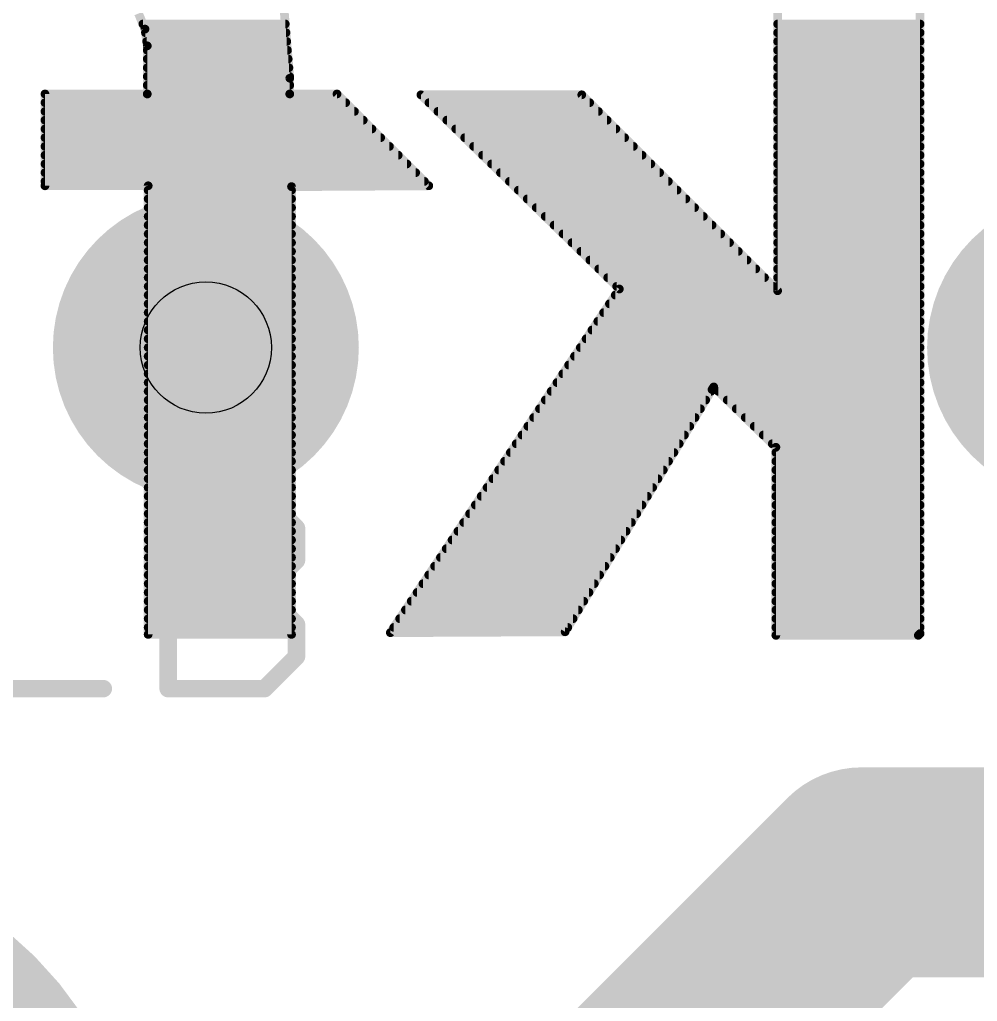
# Model space of a CAD drawing. Extents: x -25 to 82, y -12 to 21.
# Drawn here: x 27.399 to 30.182, y 8.261 to 11.112 of the extents above; entities that cross this region are included whole.
import ezdxf

# ---------------------------------------------------------------- set-up
doc = ezdxf.new("R2010")
doc.units = 0
for name, color, linetype in [('1', 12, 'CONTINUOUS'), ('16', 132, 'CONTINUOUS'), ('18', 110, 'CONTINUOUS'), ('22', 53, 'CONTINUOUS'), ('27', 253, 'CONTINUOUS'), ('44', 253, 'CONTINUOUS')]:
    doc.layers.add(name, color=color, linetype=linetype)

# ---------------------------------------------------------------- blocks, each defined once
blk = doc.blocks.new('ROUNDV')
at = {"const_width": 0.5}
blk.add_lwpolyline([(0, -0.25, 1), (0, 0.25, 1), (0, -0.25)], format="xyb", dxfattribs=at)

msp = doc.modelspace()

# ---------------------------------------------------------------- linework, layer by layer
at = {"layer": '1'}
for points, const_width in [([(28.575, 7.3431), (29.8679, 8.636)], 0.6096), ([(29.8679, 8.636), (35.306, 8.636)], 0.6096), ([(26.67, 7.366), (26.67, 7.62)], 2.1844), ([(26.67, 5.08), (26.67, 7.366)], 2.1844)]:
    msp.add_lwpolyline(points, dxfattribs=dict(at, const_width=const_width))
for points, const_width in [([(29.8679, 8.7884, 1), (29.8679, 8.4836)], 0.3048), ([(29.9757, 8.5282, 1), (29.7601, 8.7438)], 0.3048), ([(27.2161, 7.62, 1), (26.1239, 7.62)], 1.0922), ([(27.2161, 7.366, 1), (26.1239, 7.366)], 1.0922)]:
    msp.add_lwpolyline(points, format="xyb", dxfattribs=dict(at, const_width=const_width))
at = {"layer": '16', "const_width": 0.6096}
for points in [[(29.845, 8.636), (28.956, 7.747)], [(31.75, 8.636), (29.845, 8.636)]]:
    msp.add_lwpolyline(points, dxfattribs=at)
at = {"layer": '16', "const_width": 0.3048}
for points in [[(29.845, 8.7884, 1), (29.845, 8.4836)], [(29.9528, 8.5282, 1), (29.7372, 8.7438)]]:
    msp.add_lwpolyline(points, format="xyb", dxfattribs=at)
at = {"layer": '22', "const_width": 0.0254}
for points in [[(29.6012, 11.4986), (29.6012, 10.3251)], [(30.0152, 9.3294), (30.0152, 11.2624)], [(28.1838, 10.9423), (28.1661, 11.1557)], [(27.7444, 11.1303), (27.7632, 11.0849)], [(27.757, 11.0998), (28.1707, 11.0998)], [(27.7632, 11.0849), (27.7698, 11.0363)], [(29.6012, 11.0998), (30.0152, 11.0998)], [(27.7646, 11.0744), (28.1728, 11.0744)], [(29.6012, 11.0744), (30.0152, 11.0744)], [(27.7681, 11.049), (28.175, 11.049)], [(27.7698, 11.0363), (27.7698, 10.8966)], [(27.7698, 11.0236), (28.1771, 11.0236)], [(29.6012, 11.049), (30.0152, 11.049)], [(29.6012, 11.0236), (30.0152, 11.0236)], [(27.7698, 10.9982), (28.1792, 10.9982)], [(29.6012, 10.9982), (30.0152, 10.9982)], [(27.7698, 10.9728), (28.1813, 10.9728)], [(29.6012, 10.9728), (30.0152, 10.9728)], [(27.7698, 10.9474), (28.1834, 10.9474)], [(28.1838, 10.8966), (28.1838, 10.9423)], [(29.6012, 10.9474), (30.0152, 10.9474)], [(27.7698, 10.922), (28.1838, 10.922)], [(29.6012, 10.922), (30.0152, 10.922)], [(27.7698, 10.8966), (27.4726, 10.8966)], [(27.4726, 10.8966), (27.4726, 10.6299)], [(27.7698, 10.8966), (28.1838, 10.8966)], [(28.321, 10.8966), (28.1838, 10.8966)], [(28.5877, 10.6299), (28.321, 10.8966)], [(29.0322, 10.8941), (28.5648, 10.8941)], [(28.5648, 10.8941), (29.1414, 10.3302)], [(29.6012, 10.3251), (29.0322, 10.8941)], [(29.6012, 10.8966), (30.0152, 10.8966)], [(27.4726, 10.8712), (28.3464, 10.8712)], [(28.5882, 10.8712), (29.0551, 10.8712)], [(29.6012, 10.8712), (30.0152, 10.8712)], [(27.4726, 10.8458), (28.3718, 10.8458)], [(28.6142, 10.8458), (29.0805, 10.8458)], [(29.6012, 10.8458), (30.0152, 10.8458)], [(27.4726, 10.8204), (28.3972, 10.8204)], [(27.4726, 10.795), (28.4226, 10.795)], [(28.6402, 10.8204), (29.1059, 10.8204)], [(28.6661, 10.795), (29.1313, 10.795)], [(29.6012, 10.8204), (30.0152, 10.8204)], [(29.6012, 10.795), (30.0152, 10.795)], [(27.4726, 10.7696), (28.448, 10.7696)], [(28.6921, 10.7696), (29.1567, 10.7696)], [(29.6012, 10.7696), (30.0152, 10.7696)], [(27.4726, 10.7442), (28.4734, 10.7442)], [(28.7181, 10.7442), (29.1821, 10.7442)], [(29.6012, 10.7442), (30.0152, 10.7442)], [(27.4726, 10.7188), (28.4988, 10.7188)], [(28.744, 10.7188), (29.2075, 10.7188)], [(29.6012, 10.7188), (30.0152, 10.7188)], [(27.4726, 10.6934), (28.5242, 10.6934)], [(28.77, 10.6934), (29.2329, 10.6934)], [(29.6012, 10.6934), (30.0152, 10.6934)], [(27.4726, 10.668), (28.5496, 10.668)], [(28.796, 10.668), (29.2583, 10.668)], [(29.6012, 10.668), (30.0152, 10.668)], [(27.4726, 10.6426), (28.575, 10.6426)], [(27.4726, 10.6299), (27.7724, 10.6299)], [(27.7724, 10.6299), (27.7724, 9.3269)], [(28.1889, 10.6274), (28.5877, 10.6299)], [(28.1889, 9.3269), (28.1889, 10.6274)], [(28.822, 10.6426), (29.2837, 10.6426)], [(29.6012, 10.6426), (30.0152, 10.6426)], [(27.7724, 10.6172), (28.1889, 10.6172)], [(28.8479, 10.6172), (29.3091, 10.6172)], [(29.6012, 10.6172), (30.0152, 10.6172)], [(27.7724, 10.5918), (28.1889, 10.5918)], [(27.7724, 10.5664), (28.1889, 10.5664)], [(28.8739, 10.5918), (29.3345, 10.5918)], [(28.8999, 10.5664), (29.3599, 10.5664)], [(29.6012, 10.5918), (30.0152, 10.5918)], [(29.6012, 10.5664), (30.0152, 10.5664)], [(27.7724, 10.541), (28.1889, 10.541)], [(28.9259, 10.541), (29.3853, 10.541)], [(29.6012, 10.541), (30.0152, 10.541)], [(27.7724, 10.5156), (28.1889, 10.5156)], [(28.9518, 10.5156), (29.4107, 10.5156)], [(29.6012, 10.5156), (30.0152, 10.5156)], [(27.7724, 10.4902), (28.1889, 10.4902)], [(28.9778, 10.4902), (29.4361, 10.4902)], [(29.6012, 10.4902), (30.0152, 10.4902)], [(27.7724, 10.4648), (28.1889, 10.4648)], [(29.0038, 10.4648), (29.4615, 10.4648)], [(29.6012, 10.4648), (30.0152, 10.4648)], [(27.7724, 10.4394), (28.1889, 10.4394)], [(29.0297, 10.4394), (29.4869, 10.4394)], [(29.6012, 10.4394), (30.0152, 10.4394)], [(27.7724, 10.414), (28.1889, 10.414)], [(29.0557, 10.414), (29.5123, 10.414)], [(29.6012, 10.414), (30.0152, 10.414)], [(27.7724, 10.3886), (28.1889, 10.3886)], [(29.0817, 10.3886), (29.5377, 10.3886)], [(29.6012, 10.3886), (30.0152, 10.3886)], [(27.7724, 10.3632), (28.1889, 10.3632)], [(27.7724, 10.3378), (28.1889, 10.3378)], [(29.1077, 10.3632), (29.5631, 10.3632)], [(29.1336, 10.3378), (29.5885, 10.3378)], [(29.6012, 10.3632), (30.0152, 10.3632)], [(29.6012, 10.3378), (30.0152, 10.3378)], [(27.7724, 10.3124), (28.1889, 10.3124)], [(29.1414, 10.3302), (28.4759, 9.332)], [(29.1295, 10.3124), (30.0152, 10.3124)], [(27.7724, 10.287), (28.1889, 10.287)], [(29.1126, 10.287), (30.0152, 10.287)], [(27.7724, 10.2616), (28.1889, 10.2616)], [(29.0957, 10.2616), (30.0152, 10.2616)], [(27.7724, 10.2362), (28.1889, 10.2362)], [(29.0787, 10.2362), (30.0152, 10.2362)], [(27.7724, 10.2108), (28.1889, 10.2108)], [(29.0618, 10.2108), (30.0152, 10.2108)], [(27.7724, 10.1854), (28.1889, 10.1854)], [(29.0449, 10.1854), (30.0152, 10.1854)], [(27.7724, 10.16), (28.1889, 10.16)], [(29.0279, 10.16), (30.0152, 10.16)], [(27.7724, 10.1346), (28.1889, 10.1346)], [(29.011, 10.1346), (30.0152, 10.1346)], [(27.7724, 10.1092), (28.1889, 10.1092)], [(27.7724, 10.0838), (28.1889, 10.0838)], [(28.9771, 10.0838), (30.0152, 10.0838)], [(28.9941, 10.1092), (30.0152, 10.1092)], [(27.7724, 10.0584), (28.1889, 10.0584)], [(28.9602, 10.0584), (30.0152, 10.0584)], [(27.7724, 10.033), (28.1889, 10.033)], [(28.9433, 10.033), (29.4076, 10.033)], [(28.9839, 9.3345), (29.4107, 10.0381)], [(29.4107, 10.0381), (29.4157, 10.0457)], [(29.4157, 10.0457), (29.5961, 9.8704)], [(29.4288, 10.033), (30.0152, 10.033)], [(27.7724, 10.0076), (28.1889, 10.0076)], [(28.9263, 10.0076), (29.3922, 10.0076)], [(29.4549, 10.0076), (30.0152, 10.0076)], [(27.7724, 9.9822), (28.1889, 9.9822)], [(28.9094, 9.9822), (29.3768, 9.9822)], [(29.481, 9.9822), (30.0152, 9.9822)], [(27.7724, 9.9568), (28.1889, 9.9568)], [(28.8925, 9.9568), (29.3614, 9.9568)], [(29.5072, 9.9568), (30.0152, 9.9568)], [(27.7724, 9.9314), (28.1889, 9.9314)], [(28.8755, 9.9314), (29.346, 9.9314)], [(29.5333, 9.9314), (30.0152, 9.9314)], [(27.7724, 9.906), (28.1889, 9.906)], [(28.8586, 9.906), (29.3306, 9.906)], [(29.5595, 9.906), (30.0152, 9.906)], [(27.7724, 9.8806), (28.1889, 9.8806)], [(27.7724, 9.8552), (28.1889, 9.8552)], [(28.8247, 9.8552), (29.2998, 9.8552)], [(28.8417, 9.8806), (29.3152, 9.8806)], [(29.5856, 9.8806), (30.0152, 9.8806)], [(29.5961, 9.8704), (29.5961, 9.3243)], [(29.5961, 9.8552), (30.0152, 9.8552)], [(27.7724, 9.8298), (28.1889, 9.8298)], [(28.8078, 9.8298), (29.2843, 9.8298)], [(29.5961, 9.8298), (30.0152, 9.8298)], [(27.7724, 9.8044), (28.1889, 9.8044)], [(28.7909, 9.8044), (29.2689, 9.8044)], [(29.5961, 9.8044), (30.0152, 9.8044)], [(27.7724, 9.779), (28.1889, 9.779)], [(28.7739, 9.779), (29.2535, 9.779)], [(29.5961, 9.779), (30.0152, 9.779)], [(27.7724, 9.7536), (28.1889, 9.7536)], [(28.757, 9.7536), (29.2381, 9.7536)], [(29.5961, 9.7536), (30.0152, 9.7536)], [(27.7724, 9.7282), (28.1889, 9.7282)], [(28.74, 9.7282), (29.2227, 9.7282)], [(29.5961, 9.7282), (30.0152, 9.7282)], [(27.7724, 9.7028), (28.1889, 9.7028)], [(28.7231, 9.7028), (29.2073, 9.7028)], [(29.5961, 9.7028), (30.0152, 9.7028)], [(27.7724, 9.6774), (28.1889, 9.6774)], [(28.7062, 9.6774), (29.1919, 9.6774)], [(29.5961, 9.6774), (30.0152, 9.6774)], [(27.7724, 9.652), (28.1889, 9.652)], [(27.7724, 9.6266), (28.1889, 9.6266)], [(28.6723, 9.6266), (29.1611, 9.6266)], [(28.6892, 9.652), (29.1765, 9.652)], [(29.5961, 9.652), (30.0152, 9.652)], [(29.5961, 9.6266), (30.0152, 9.6266)], [(27.7724, 9.6012), (28.1889, 9.6012)], [(28.6554, 9.6012), (29.1457, 9.6012)], [(29.5961, 9.6012), (30.0152, 9.6012)], [(27.7724, 9.5758), (28.1889, 9.5758)], [(28.6384, 9.5758), (29.1303, 9.5758)], [(29.5961, 9.5758), (30.0152, 9.5758)], [(27.7724, 9.5504), (28.1889, 9.5504)], [(28.6215, 9.5504), (29.1149, 9.5504)], [(29.5961, 9.5504), (30.0152, 9.5504)], [(27.7724, 9.525), (28.1889, 9.525)], [(28.6046, 9.525), (29.0995, 9.525)], [(29.5961, 9.525), (30.0152, 9.525)], [(27.7724, 9.4996), (28.1889, 9.4996)], [(28.5876, 9.4996), (29.084, 9.4996)], [(29.5961, 9.4996), (30.0152, 9.4996)], [(27.7724, 9.4742), (28.1889, 9.4742)], [(28.5707, 9.4742), (29.0686, 9.4742)], [(29.5961, 9.4742), (30.0152, 9.4742)], [(27.7724, 9.4488), (28.1889, 9.4488)], [(28.5538, 9.4488), (29.0532, 9.4488)], [(29.5961, 9.4488), (30.0152, 9.4488)], [(27.7724, 9.4234), (28.1889, 9.4234)], [(27.7724, 9.398), (28.1889, 9.398)], [(28.5199, 9.398), (29.0224, 9.398)], [(28.5368, 9.4234), (29.0378, 9.4234)], [(29.5961, 9.4234), (30.0152, 9.4234)], [(29.5961, 9.398), (30.0152, 9.398)], [(27.7724, 9.3726), (28.1889, 9.3726)], [(28.503, 9.3726), (29.007, 9.3726)], [(29.5961, 9.3726), (30.0152, 9.3726)], [(27.7724, 9.3472), (28.1889, 9.3472)], [(28.486, 9.3472), (28.9916, 9.3472)], [(29.5961, 9.3472), (30.0152, 9.3472)], [(27.7724, 9.3269), (28.1889, 9.3269)], [(28.4759, 9.332), (28.9839, 9.3345)], [(29.5961, 9.3243), (30.0101, 9.3243)], [(30.0101, 9.3243), (30.0152, 9.3294)]]:
    msp.add_lwpolyline(points, dxfattribs=at)
at = {"layer": '22', "const_width": 0.0127}
for points in [[(27.757, 11.1061, 1), (27.757, 11.0935)], [(27.7695, 11.0858, 1), (27.7569, 11.0841)], [(27.7573, 11.0825, 1), (27.769, 11.0874)], [(28.1707, 11.0935, 1), (28.1707, 11.1061)], [(29.6012, 11.1061, 1), (29.6012, 11.0935)], [(30.0152, 11.0935, 1), (30.0152, 11.1061)], [(27.7646, 11.0808, 1), (27.7646, 11.0681)], [(28.1728, 11.0681, 1), (28.1728, 11.0808)], [(29.6012, 11.0808, 1), (29.6012, 11.0681)], [(30.0152, 11.0681, 1), (30.0152, 11.0808)], [(27.7681, 11.0554, 1), (27.7681, 11.0427)], [(27.7762, 11.0363, 1), (27.7634, 11.0363)], [(27.7635, 11.0354, 1), (27.7761, 11.0372)], [(27.7698, 11.0299, 1), (27.7698, 11.0173)], [(28.175, 11.0427, 1), (28.175, 11.0554)], [(28.1771, 11.0173, 1), (28.1771, 11.0299)], [(29.6012, 11.0554, 1), (29.6012, 11.0427)], [(29.6012, 11.0299, 1), (29.6012, 11.0173)], [(30.0152, 11.0427, 1), (30.0152, 11.0554)], [(30.0152, 11.0173, 1), (30.0152, 11.0299)], [(27.7698, 11.0046, 1), (27.7698, 10.9919)], [(28.1792, 10.9919, 1), (28.1792, 11.0046)], [(29.6012, 11.0046, 1), (29.6012, 10.9919)], [(30.0152, 10.9919, 1), (30.0152, 11.0046)], [(27.7698, 10.9792, 1), (27.7698, 10.9665)], [(28.1813, 10.9665, 1), (28.1813, 10.9792)], [(29.6012, 10.9792, 1), (29.6012, 10.9665)], [(30.0152, 10.9665, 1), (30.0152, 10.9792)], [(27.7698, 10.9537, 1), (27.7698, 10.9411)], [(28.1902, 10.9423, 1), (28.1775, 10.9423)], [(28.1775, 10.9418, 1), (28.1901, 10.9428)], [(28.1834, 10.9411, 1), (28.1834, 10.9537)], [(29.6012, 10.9537, 1), (29.6012, 10.9411)], [(30.0152, 10.9411, 1), (30.0152, 10.9537)], [(27.7698, 10.9284, 1), (27.7698, 10.9157)], [(28.1838, 10.9157, 1), (28.1838, 10.9284)], [(29.6012, 10.9284, 1), (29.6012, 10.9157)], [(30.0152, 10.9157, 1), (30.0152, 10.9284)], [(27.479, 10.8966, 1), (27.4662, 10.8966)], [(27.4726, 10.903, 1), (27.4726, 10.8903)], [(27.7634, 10.8966, 1), (27.7762, 10.8966)], [(27.7698, 10.903, 1), (27.7698, 10.8903)], [(27.7698, 10.8903, 1), (27.7698, 10.903)], [(28.1838, 10.903, 1), (28.1838, 10.8903)], [(28.1775, 10.8966, 1), (28.1902, 10.8966)], [(28.1838, 10.8903, 1), (28.1838, 10.903)], [(28.3255, 10.9011, 1), (28.3165, 10.8921)], [(28.321, 10.8903, 1), (28.321, 10.903)], [(28.5648, 10.9004, 1), (28.5648, 10.8878)], [(28.5692, 10.8986, 1), (28.5604, 10.8896)], [(29.0367, 10.8986, 1), (29.0277, 10.8896)], [(29.0322, 10.8878, 1), (29.0322, 10.9004)], [(29.6012, 10.903, 1), (29.6012, 10.8903)], [(30.0152, 10.8903, 1), (30.0152, 10.903)], [(27.4726, 10.8775, 1), (27.4726, 10.8649)], [(28.3464, 10.8649, 1), (28.3464, 10.8775)], [(28.5882, 10.8775, 1), (28.5882, 10.8649)], [(29.0551, 10.8649, 1), (29.0551, 10.8775)], [(29.6012, 10.8775, 1), (29.6012, 10.8649)], [(30.0152, 10.8649, 1), (30.0152, 10.8775)], [(27.4726, 10.8521, 1), (27.4726, 10.8395)], [(28.3718, 10.8395, 1), (28.3718, 10.8521)], [(28.6142, 10.8521, 1), (28.6142, 10.8395)], [(29.0805, 10.8395, 1), (29.0805, 10.8521)], [(29.6012, 10.8521, 1), (29.6012, 10.8395)], [(30.0152, 10.8395, 1), (30.0152, 10.8521)], [(27.4726, 10.8268, 1), (27.4726, 10.8141)], [(27.4726, 10.8013, 1), (27.4726, 10.7887)], [(28.3972, 10.8141, 1), (28.3972, 10.8268)], [(28.4226, 10.7887, 1), (28.4226, 10.8013)], [(28.6402, 10.8268, 1), (28.6402, 10.8141)], [(28.6661, 10.8013, 1), (28.6661, 10.7887)], [(29.1059, 10.8141, 1), (29.1059, 10.8268)], [(29.1313, 10.7887, 1), (29.1313, 10.8013)], [(29.6012, 10.8268, 1), (29.6012, 10.8141)], [(29.6012, 10.8013, 1), (29.6012, 10.7887)], [(30.0152, 10.8141, 1), (30.0152, 10.8268)], [(30.0152, 10.7887, 1), (30.0152, 10.8013)], [(27.4726, 10.7759, 1), (27.4726, 10.7633)], [(28.448, 10.7633, 1), (28.448, 10.7759)], [(28.6921, 10.7759, 1), (28.6921, 10.7633)], [(29.1567, 10.7633, 1), (29.1567, 10.7759)], [(29.6012, 10.7759, 1), (29.6012, 10.7633)], [(30.0152, 10.7633, 1), (30.0152, 10.7759)], [(27.4726, 10.7506, 1), (27.4726, 10.7379)], [(28.4734, 10.7379, 1), (28.4734, 10.7506)], [(28.7181, 10.7506, 1), (28.7181, 10.7379)], [(29.1821, 10.7379, 1), (29.1821, 10.7506)], [(29.6012, 10.7506, 1), (29.6012, 10.7379)], [(30.0152, 10.7379, 1), (30.0152, 10.7506)], [(27.4726, 10.7251, 1), (27.4726, 10.7125)], [(28.4988, 10.7125, 1), (28.4988, 10.7251)], [(28.744, 10.7251, 1), (28.744, 10.7125)], [(29.2075, 10.7125, 1), (29.2075, 10.7251)], [(29.6012, 10.7251, 1), (29.6012, 10.7125)], [(30.0152, 10.7125, 1), (30.0152, 10.7251)], [(27.4726, 10.6997, 1), (27.4726, 10.6871)], [(28.5242, 10.6871, 1), (28.5242, 10.6997)], [(28.77, 10.6997, 1), (28.77, 10.6871)], [(29.2329, 10.6871, 1), (29.2329, 10.6997)], [(29.6012, 10.6997, 1), (29.6012, 10.6871)], [(30.0152, 10.6871, 1), (30.0152, 10.6997)], [(27.4726, 10.6744, 1), (27.4726, 10.6617)], [(28.5496, 10.6617, 1), (28.5496, 10.6744)], [(28.796, 10.6744, 1), (28.796, 10.6617)], [(29.2583, 10.6617, 1), (29.2583, 10.6744)], [(29.6012, 10.6744, 1), (29.6012, 10.6617)], [(30.0152, 10.6617, 1), (30.0152, 10.6744)], [(27.4662, 10.6299, 1), (27.479, 10.6299)], [(27.4726, 10.6489, 1), (27.4726, 10.6363)], [(27.4726, 10.6363, 1), (27.4726, 10.6236)], [(27.7788, 10.6299, 1), (27.766, 10.6299)], [(27.7724, 10.6236, 1), (27.7724, 10.6363)], [(28.1953, 10.6274, 1), (28.1825, 10.6274)], [(28.1889, 10.6337, 1), (28.1889, 10.6211)], [(28.575, 10.6363, 1), (28.575, 10.6489)], [(28.5832, 10.6254, 1), (28.5922, 10.6344)], [(28.5877, 10.6236, 1), (28.5877, 10.6362)], [(28.822, 10.6489, 1), (28.822, 10.6363)], [(29.2837, 10.6363, 1), (29.2837, 10.6489)], [(29.6012, 10.6489, 1), (29.6012, 10.6363)], [(30.0152, 10.6363, 1), (30.0152, 10.6489)], [(27.7724, 10.6235, 1), (27.7724, 10.6109)], [(28.1889, 10.6109, 1), (28.1889, 10.6235)], [(28.8479, 10.6235, 1), (28.8479, 10.6109)], [(29.3091, 10.6109, 1), (29.3091, 10.6235)], [(29.6012, 10.6235, 1), (29.6012, 10.6109)], [(30.0152, 10.6109, 1), (30.0152, 10.6235)], [(27.7724, 10.5982, 1), (27.7724, 10.5855)], [(27.7724, 10.5727, 1), (27.7724, 10.5601)], [(28.1889, 10.5855, 1), (28.1889, 10.5982)], [(28.1889, 10.5601, 1), (28.1889, 10.5727)], [(28.8739, 10.5982, 1), (28.8739, 10.5855)], [(28.8999, 10.5727, 1), (28.8999, 10.5601)], [(29.3345, 10.5855, 1), (29.3345, 10.5982)], [(29.3599, 10.5601, 1), (29.3599, 10.5727)], [(29.6012, 10.5982, 1), (29.6012, 10.5855)], [(29.6012, 10.5727, 1), (29.6012, 10.5601)], [(30.0152, 10.5855, 1), (30.0152, 10.5982)], [(30.0152, 10.5601, 1), (30.0152, 10.5727)], [(27.7724, 10.5473, 1), (27.7724, 10.5347)], [(28.1889, 10.5347, 1), (28.1889, 10.5473)], [(28.9259, 10.5473, 1), (28.9259, 10.5347)], [(29.3853, 10.5347, 1), (29.3853, 10.5473)], [(29.6012, 10.5473, 1), (29.6012, 10.5347)], [(30.0152, 10.5347, 1), (30.0152, 10.5473)], [(27.7724, 10.522, 1), (27.7724, 10.5093)], [(28.1889, 10.5093, 1), (28.1889, 10.522)], [(28.9518, 10.522, 1), (28.9518, 10.5093)], [(29.4107, 10.5093, 1), (29.4107, 10.522)], [(29.6012, 10.522, 1), (29.6012, 10.5093)], [(30.0152, 10.5093, 1), (30.0152, 10.522)], [(27.7724, 10.4965, 1), (27.7724, 10.4839)], [(28.1889, 10.4839, 1), (28.1889, 10.4965)], [(28.9778, 10.4965, 1), (28.9778, 10.4839)], [(29.4361, 10.4839, 1), (29.4361, 10.4965)], [(29.6012, 10.4965, 1), (29.6012, 10.4839)], [(30.0152, 10.4839, 1), (30.0152, 10.4965)], [(27.7724, 10.4711, 1), (27.7724, 10.4585)], [(28.1889, 10.4585, 1), (28.1889, 10.4711)], [(29.0038, 10.4711, 1), (29.0038, 10.4585)], [(29.4615, 10.4585, 1), (29.4615, 10.4711)], [(29.6012, 10.4711, 1), (29.6012, 10.4585)], [(30.0152, 10.4585, 1), (30.0152, 10.4711)], [(27.7724, 10.4458, 1), (27.7724, 10.4331)], [(28.1889, 10.4331, 1), (28.1889, 10.4458)], [(29.0297, 10.4458, 1), (29.0297, 10.4331)], [(29.4869, 10.4331, 1), (29.4869, 10.4458)], [(29.6012, 10.4458, 1), (29.6012, 10.4331)], [(30.0152, 10.4331, 1), (30.0152, 10.4458)], [(27.7724, 10.4203, 1), (27.7724, 10.4077)], [(28.1889, 10.4077, 1), (28.1889, 10.4203)], [(29.0557, 10.4203, 1), (29.0557, 10.4077)], [(29.5123, 10.4077, 1), (29.5123, 10.4203)], [(29.6012, 10.4203, 1), (29.6012, 10.4077)], [(30.0152, 10.4077, 1), (30.0152, 10.4203)], [(27.7724, 10.3949, 1), (27.7724, 10.3823)], [(28.1889, 10.3823, 1), (28.1889, 10.3949)], [(29.0817, 10.3949, 1), (29.0817, 10.3823)], [(29.5377, 10.3823, 1), (29.5377, 10.3949)], [(29.6012, 10.3949, 1), (29.6012, 10.3823)], [(30.0152, 10.3823, 1), (30.0152, 10.3949)], [(27.7724, 10.3696, 1), (27.7724, 10.3569)], [(27.7724, 10.3441, 1), (27.7724, 10.3315)], [(28.1889, 10.3569, 1), (28.1889, 10.3696)], [(28.1889, 10.3315, 1), (28.1889, 10.3441)], [(29.1077, 10.3696, 1), (29.1077, 10.3569)], [(29.1336, 10.3441, 1), (29.1336, 10.3315)], [(29.5631, 10.3569, 1), (29.5631, 10.3696)], [(29.5885, 10.3315, 1), (29.5885, 10.3441)], [(29.6012, 10.3696, 1), (29.6012, 10.3569)], [(29.6012, 10.3441, 1), (29.6012, 10.3315)], [(30.0152, 10.3569, 1), (30.0152, 10.3696)], [(30.0152, 10.3315, 1), (30.0152, 10.3441)], [(27.7724, 10.3187, 1), (27.7724, 10.3061)], [(28.1889, 10.3061, 1), (28.1889, 10.3187)], [(29.1295, 10.3187, 1), (29.1295, 10.3061)], [(29.1467, 10.3267, 1), (29.1361, 10.3337)], [(29.137, 10.3257, 1), (29.1458, 10.3347)], [(29.5949, 10.3251, 1), (29.6076, 10.3251)], [(29.5967, 10.3206, 1), (29.6057, 10.3296)], [(30.0152, 10.3061, 1), (30.0152, 10.3187)], [(27.7724, 10.2934, 1), (27.7724, 10.2807)], [(28.1889, 10.2807, 1), (28.1889, 10.2934)], [(29.1126, 10.2934, 1), (29.1126, 10.2807)], [(30.0152, 10.2807, 1), (30.0152, 10.2934)], [(27.7724, 10.2679, 1), (27.7724, 10.2553)], [(28.1889, 10.2553, 1), (28.1889, 10.2679)], [(29.0957, 10.2679, 1), (29.0957, 10.2553)], [(30.0152, 10.2553, 1), (30.0152, 10.2679)], [(27.7724, 10.2425, 1), (27.7724, 10.2299)], [(28.1889, 10.2299, 1), (28.1889, 10.2425)], [(29.0787, 10.2425, 1), (29.0787, 10.2299)], [(30.0152, 10.2299, 1), (30.0152, 10.2425)], [(27.7724, 10.2172, 1), (27.7724, 10.2045)], [(28.1889, 10.2045, 1), (28.1889, 10.2172)], [(29.0618, 10.2172, 1), (29.0618, 10.2045)], [(30.0152, 10.2045, 1), (30.0152, 10.2172)], [(27.7724, 10.1918, 1), (27.7724, 10.1791)], [(28.1889, 10.1791, 1), (28.1889, 10.1918)], [(29.0449, 10.1918, 1), (29.0449, 10.1791)], [(30.0152, 10.1791, 1), (30.0152, 10.1918)], [(27.7724, 10.1663, 1), (27.7724, 10.1537)], [(28.1889, 10.1537, 1), (28.1889, 10.1663)], [(29.0279, 10.1663, 1), (29.0279, 10.1537)], [(30.0152, 10.1537, 1), (30.0152, 10.1663)], [(27.7724, 10.141, 1), (27.7724, 10.1283)], [(28.1889, 10.1283, 1), (28.1889, 10.141)], [(29.011, 10.141, 1), (29.011, 10.1283)], [(30.0152, 10.1283, 1), (30.0152, 10.141)], [(27.7724, 10.1156, 1), (27.7724, 10.1029)], [(27.7724, 10.0901, 1), (27.7724, 10.0775)], [(28.1889, 10.1029, 1), (28.1889, 10.1156)], [(28.1889, 10.0775, 1), (28.1889, 10.0901)], [(28.9771, 10.0901, 1), (28.9771, 10.0775)], [(28.9941, 10.1156, 1), (28.9941, 10.1029)], [(30.0152, 10.1029, 1), (30.0152, 10.1156)], [(30.0152, 10.0775, 1), (30.0152, 10.0901)], [(27.7724, 10.0648, 1), (27.7724, 10.0521)], [(28.1889, 10.0521, 1), (28.1889, 10.0648)], [(28.9602, 10.0648, 1), (28.9602, 10.0521)], [(30.0152, 10.0521, 1), (30.0152, 10.0648)], [(27.7724, 10.0394, 1), (27.7724, 10.0267)], [(28.1889, 10.0267, 1), (28.1889, 10.0394)], [(28.9433, 10.0394, 1), (28.9433, 10.0267)], [(29.4054, 10.0416, 1), (29.416, 10.0346)], [(29.4161, 10.0348, 1), (29.4053, 10.0414)], [(29.4076, 10.0267, 1), (29.4076, 10.0394)], [(29.4201, 10.0503, 1), (29.4113, 10.0411)], [(29.421, 10.0422, 1), (29.4104, 10.0492)], [(29.4288, 10.0394, 1), (29.4288, 10.0267)], [(30.0152, 10.0267, 1), (30.0152, 10.0394)], [(27.7724, 10.0139, 1), (27.7724, 10.0013)], [(28.1889, 10.0013, 1), (28.1889, 10.0139)], [(28.9263, 10.0139, 1), (28.9263, 10.0013)], [(29.3922, 10.0013, 1), (29.3922, 10.0139)], [(29.4549, 10.0139, 1), (29.4549, 10.0013)], [(30.0152, 10.0013, 1), (30.0152, 10.0139)], [(27.7724, 9.9886, 1), (27.7724, 9.9759)], [(28.1889, 9.9759, 1), (28.1889, 9.9886)], [(28.9094, 9.9886, 1), (28.9094, 9.9759)], [(29.3768, 9.9759, 1), (29.3768, 9.9886)], [(29.481, 9.9886, 1), (29.481, 9.9759)], [(30.0152, 9.9759, 1), (30.0152, 9.9886)], [(27.7724, 9.9632, 1), (27.7724, 9.9505)], [(28.1889, 9.9505, 1), (28.1889, 9.9632)], [(28.8925, 9.9632, 1), (28.8925, 9.9505)], [(29.3614, 9.9505, 1), (29.3614, 9.9632)], [(29.5072, 9.9632, 1), (29.5072, 9.9505)], [(30.0152, 9.9505, 1), (30.0152, 9.9632)], [(27.7724, 9.9377, 1), (27.7724, 9.9251)], [(28.1889, 9.9251, 1), (28.1889, 9.9377)], [(28.8755, 9.9377, 1), (28.8755, 9.9251)], [(29.346, 9.9251, 1), (29.346, 9.9377)], [(29.5333, 9.9377, 1), (29.5333, 9.9251)], [(30.0152, 9.9251, 1), (30.0152, 9.9377)], [(27.7724, 9.9123, 1), (27.7724, 9.8997)], [(28.1889, 9.8997, 1), (28.1889, 9.9123)], [(28.8586, 9.9123, 1), (28.8586, 9.8997)], [(29.3306, 9.8997, 1), (29.3306, 9.9123)], [(29.5595, 9.9123, 1), (29.5595, 9.8997)], [(30.0152, 9.8997, 1), (30.0152, 9.9123)], [(27.7724, 9.887, 1), (27.7724, 9.8743)], [(27.7724, 9.8615, 1), (27.7724, 9.8489)], [(28.1889, 9.8743, 1), (28.1889, 9.887)], [(28.1889, 9.8489, 1), (28.1889, 9.8615)], [(28.8247, 9.8615, 1), (28.8247, 9.8489)], [(28.8417, 9.887, 1), (28.8417, 9.8743)], [(29.2998, 9.8489, 1), (29.2998, 9.8615)], [(29.3152, 9.8743, 1), (29.3152, 9.887)], [(29.5856, 9.887, 1), (29.5856, 9.8743)], [(29.6025, 9.8704, 1), (29.5897, 9.8704)], [(29.5961, 9.8615, 1), (29.5961, 9.8489)], [(29.5917, 9.8658, 1), (29.6005, 9.875)], [(30.0152, 9.8743, 1), (30.0152, 9.887)], [(30.0152, 9.8489, 1), (30.0152, 9.8615)], [(27.7724, 9.8361, 1), (27.7724, 9.8235)], [(28.1889, 9.8235, 1), (28.1889, 9.8361)], [(28.8078, 9.8361, 1), (28.8078, 9.8235)], [(29.2843, 9.8235, 1), (29.2843, 9.8361)], [(29.5961, 9.8361, 1), (29.5961, 9.8235)], [(30.0152, 9.8235, 1), (30.0152, 9.8361)], [(27.7724, 9.8108, 1), (27.7724, 9.7981)], [(28.1889, 9.7981, 1), (28.1889, 9.8108)], [(28.7909, 9.8108, 1), (28.7909, 9.7981)], [(29.2689, 9.7981, 1), (29.2689, 9.8108)], [(29.5961, 9.8108, 1), (29.5961, 9.7981)], [(30.0152, 9.7981, 1), (30.0152, 9.8108)], [(27.7724, 9.7853, 1), (27.7724, 9.7727)], [(28.1889, 9.7727, 1), (28.1889, 9.7853)], [(28.7739, 9.7853, 1), (28.7739, 9.7727)], [(29.2535, 9.7727, 1), (29.2535, 9.7853)], [(29.5961, 9.7853, 1), (29.5961, 9.7727)], [(30.0152, 9.7727, 1), (30.0152, 9.7853)], [(27.7724, 9.7599, 1), (27.7724, 9.7473)], [(28.1889, 9.7473, 1), (28.1889, 9.7599)], [(28.757, 9.7599, 1), (28.757, 9.7473)], [(29.2381, 9.7473, 1), (29.2381, 9.7599)], [(29.5961, 9.7599, 1), (29.5961, 9.7473)], [(30.0152, 9.7473, 1), (30.0152, 9.7599)], [(27.7724, 9.7346, 1), (27.7724, 9.7219)], [(28.1889, 9.7219, 1), (28.1889, 9.7346)], [(28.74, 9.7346, 1), (28.74, 9.7219)], [(29.2227, 9.7219, 1), (29.2227, 9.7346)], [(29.5961, 9.7346, 1), (29.5961, 9.7219)], [(30.0152, 9.7219, 1), (30.0152, 9.7346)], [(27.7724, 9.7091, 1), (27.7724, 9.6965)], [(28.1889, 9.6965, 1), (28.1889, 9.7091)], [(28.7231, 9.7091, 1), (28.7231, 9.6965)], [(29.2073, 9.6965, 1), (29.2073, 9.7091)], [(29.5961, 9.7091, 1), (29.5961, 9.6965)], [(30.0152, 9.6965, 1), (30.0152, 9.7091)], [(27.7724, 9.6837, 1), (27.7724, 9.6711)], [(28.1889, 9.6711, 1), (28.1889, 9.6837)], [(28.7062, 9.6837, 1), (28.7062, 9.6711)], [(29.1919, 9.6711, 1), (29.1919, 9.6837)], [(29.5961, 9.6837, 1), (29.5961, 9.6711)], [(30.0152, 9.6711, 1), (30.0152, 9.6837)], [(27.7724, 9.6584, 1), (27.7724, 9.6457)], [(27.7724, 9.6329, 1), (27.7724, 9.6203)], [(28.1889, 9.6457, 1), (28.1889, 9.6584)], [(28.1889, 9.6203, 1), (28.1889, 9.6329)], [(28.6723, 9.6329, 1), (28.6723, 9.6203)], [(28.6892, 9.6584, 1), (28.6892, 9.6457)], [(29.1611, 9.6203, 1), (29.1611, 9.6329)], [(29.1765, 9.6457, 1), (29.1765, 9.6584)], [(29.5961, 9.6584, 1), (29.5961, 9.6457)], [(29.5961, 9.6329, 1), (29.5961, 9.6203)], [(30.0152, 9.6457, 1), (30.0152, 9.6584)], [(30.0152, 9.6203, 1), (30.0152, 9.6329)], [(27.7724, 9.6075, 1), (27.7724, 9.5949)], [(28.1889, 9.5949, 1), (28.1889, 9.6075)], [(28.6554, 9.6075, 1), (28.6554, 9.5949)], [(29.1457, 9.5949, 1), (29.1457, 9.6075)], [(29.5961, 9.6075, 1), (29.5961, 9.5949)], [(30.0152, 9.5949, 1), (30.0152, 9.6075)], [(27.7724, 9.5822, 1), (27.7724, 9.5695)], [(28.1889, 9.5695, 1), (28.1889, 9.5822)], [(28.6384, 9.5822, 1), (28.6384, 9.5695)], [(29.1303, 9.5695, 1), (29.1303, 9.5822)], [(29.5961, 9.5822, 1), (29.5961, 9.5695)], [(30.0152, 9.5695, 1), (30.0152, 9.5822)], [(27.7724, 9.5567, 1), (27.7724, 9.5441)], [(28.1889, 9.5441, 1), (28.1889, 9.5567)], [(28.6215, 9.5567, 1), (28.6215, 9.5441)], [(29.1149, 9.5441, 1), (29.1149, 9.5567)], [(29.5961, 9.5567, 1), (29.5961, 9.5441)], [(30.0152, 9.5441, 1), (30.0152, 9.5567)], [(27.7724, 9.5313, 1), (27.7724, 9.5187)], [(28.1889, 9.5187, 1), (28.1889, 9.5313)], [(28.6046, 9.5313, 1), (28.6046, 9.5187)], [(29.0995, 9.5187, 1), (29.0995, 9.5313)], [(29.5961, 9.5313, 1), (29.5961, 9.5187)], [(30.0152, 9.5187, 1), (30.0152, 9.5313)], [(27.7724, 9.506, 1), (27.7724, 9.4933)], [(28.1889, 9.4933, 1), (28.1889, 9.506)], [(28.5876, 9.506, 1), (28.5876, 9.4933)], [(29.084, 9.4933, 1), (29.084, 9.506)], [(29.5961, 9.506, 1), (29.5961, 9.4933)], [(30.0152, 9.4933, 1), (30.0152, 9.506)], [(27.7724, 9.4805, 1), (27.7724, 9.4679)], [(28.1889, 9.4679, 1), (28.1889, 9.4805)], [(28.5707, 9.4805, 1), (28.5707, 9.4679)], [(29.0686, 9.4679, 1), (29.0686, 9.4805)], [(29.5961, 9.4805, 1), (29.5961, 9.4679)], [(30.0152, 9.4679, 1), (30.0152, 9.4805)], [(27.7724, 9.4551, 1), (27.7724, 9.4425)], [(28.1889, 9.4425, 1), (28.1889, 9.4551)], [(28.5538, 9.4551, 1), (28.5538, 9.4425)], [(29.0532, 9.4425, 1), (29.0532, 9.4551)], [(29.5961, 9.4551, 1), (29.5961, 9.4425)], [(30.0152, 9.4425, 1), (30.0152, 9.4551)], [(27.7724, 9.4298, 1), (27.7724, 9.4171)], [(27.7724, 9.4043, 1), (27.7724, 9.3917)], [(28.1889, 9.4171, 1), (28.1889, 9.4298)], [(28.1889, 9.3917, 1), (28.1889, 9.4043)], [(28.5199, 9.4043, 1), (28.5199, 9.3917)], [(28.5368, 9.4298, 1), (28.5368, 9.4171)], [(29.0224, 9.3917, 1), (29.0224, 9.4043)], [(29.0378, 9.4171, 1), (29.0378, 9.4298)], [(29.5961, 9.4298, 1), (29.5961, 9.4171)], [(29.5961, 9.4043, 1), (29.5961, 9.3917)], [(30.0152, 9.4171, 1), (30.0152, 9.4298)], [(30.0152, 9.3917, 1), (30.0152, 9.4043)], [(27.7724, 9.3789, 1), (27.7724, 9.3663)], [(28.1889, 9.3663, 1), (28.1889, 9.3789)], [(28.503, 9.3789, 1), (28.503, 9.3663)], [(29.007, 9.3663, 1), (29.007, 9.3789)], [(29.5961, 9.3789, 1), (29.5961, 9.3663)], [(30.0152, 9.3663, 1), (30.0152, 9.3789)], [(27.7724, 9.3536, 1), (27.7724, 9.3409)], [(28.1889, 9.3409, 1), (28.1889, 9.3536)], [(28.486, 9.3536, 1), (28.486, 9.3409)], [(28.9916, 9.3409, 1), (28.9916, 9.3536)], [(29.5961, 9.3536, 1), (29.5961, 9.3409)], [(30.0152, 9.3409, 1), (30.0152, 9.3536)], [(27.766, 9.3269, 1), (27.7788, 9.3269)], [(27.7724, 9.3332, 1), (27.7724, 9.3206)], [(28.1825, 9.3269, 1), (28.1953, 9.3269)], [(28.1889, 9.3206, 1), (28.1889, 9.3332)], [(28.4759, 9.3383, 1), (28.4759, 9.3257)], [(28.4706, 9.3355, 1), (28.4812, 9.3285)], [(28.9785, 9.3378, 1), (28.9893, 9.3312)], [(28.9839, 9.3282, 1), (28.9839, 9.3408)], [(29.5897, 9.3243, 1), (29.6025, 9.3243)], [(29.5961, 9.3307, 1), (29.5961, 9.318)], [(30.0056, 9.3288, 1), (30.0146, 9.3198)], [(30.0088, 9.3294, 1), (30.0216, 9.3294)], [(30.0101, 9.318, 1), (30.0101, 9.3307)], [(30.0197, 9.3249, 1), (30.0107, 9.3339)]]:
    msp.add_lwpolyline(points, format="xyb", dxfattribs=at)
at = {"layer": '27', "const_width": 0.0508}
for points in [[(27.8306, 9.1694), (27.8306, 9.7287)], [(27.8306, 9.7287), (28.1102, 9.7287)], [(28.1102, 9.7287), (28.2034, 9.6355)], [(28.2034, 9.6355), (28.2034, 9.5423)], [(28.2034, 9.5423), (28.1102, 9.449)], [(27.8306, 9.449), (28.1102, 9.449)], [(28.1102, 9.449), (28.2034, 9.3558)], [(28.2034, 9.3558), (28.2034, 9.2626)], [(28.2034, 9.2626), (28.1102, 9.1694)], [(27.2693, 9.1694), (27.6421, 9.1694)], [(28.1102, 9.1694), (27.8306, 9.1694)]]:
    msp.add_lwpolyline(points, dxfattribs=at)
at = {"layer": '27', "const_width": 0.0254}
for points in [[(27.8433, 9.7287, 1), (27.8179, 9.7287)], [(27.8306, 9.7414, 1), (27.8306, 9.716)], [(28.1192, 9.7377, 1), (28.1012, 9.7197)], [(28.1102, 9.716, 1), (28.1102, 9.7414)], [(28.2161, 9.6355, 1), (28.1907, 9.6355)], [(28.1944, 9.6265, 1), (28.2124, 9.6444)], [(28.1907, 9.5423, 1), (28.2161, 9.5423)], [(28.2124, 9.5333, 1), (28.1944, 9.5512)], [(27.8306, 9.4617, 1), (27.8306, 9.4363)], [(28.1192, 9.458, 1), (28.1012, 9.4401)], [(28.1012, 9.458, 1), (28.1192, 9.4401)], [(28.1102, 9.4363, 1), (28.1102, 9.4617)], [(28.2161, 9.3558, 1), (28.1907, 9.3558)], [(28.1944, 9.3468, 1), (28.2124, 9.3648)], [(28.1907, 9.2626, 1), (28.2161, 9.2626)], [(28.2124, 9.2536, 1), (28.1944, 9.2716)], [(27.6421, 9.1567, 1), (27.6421, 9.1821)], [(27.8306, 9.1821, 1), (27.8306, 9.1567)], [(27.8179, 9.1694, 1), (27.8433, 9.1694)], [(28.1012, 9.1784, 1), (28.1192, 9.1604)], [(28.1102, 9.1567, 1), (28.1102, 9.1821)]]:
    msp.add_lwpolyline(points, format="xyb", dxfattribs=at)
at = {"layer": '44'}
msp.add_circle((27.94, 10.16), 0.1905, dxfattribs=at)

# ---------------------------------------------------------------- block references
at = {"layer": '18', "xscale": 0.889, "yscale": 0.889}
for p in [(27.94, 10.16), (27.94, 10.16), (30.48, 10.16), (30.48, 10.16)]:
    msp.add_blockref('ROUNDV', p, dxfattribs=at)

doc.saveas('drawing.dxf')
